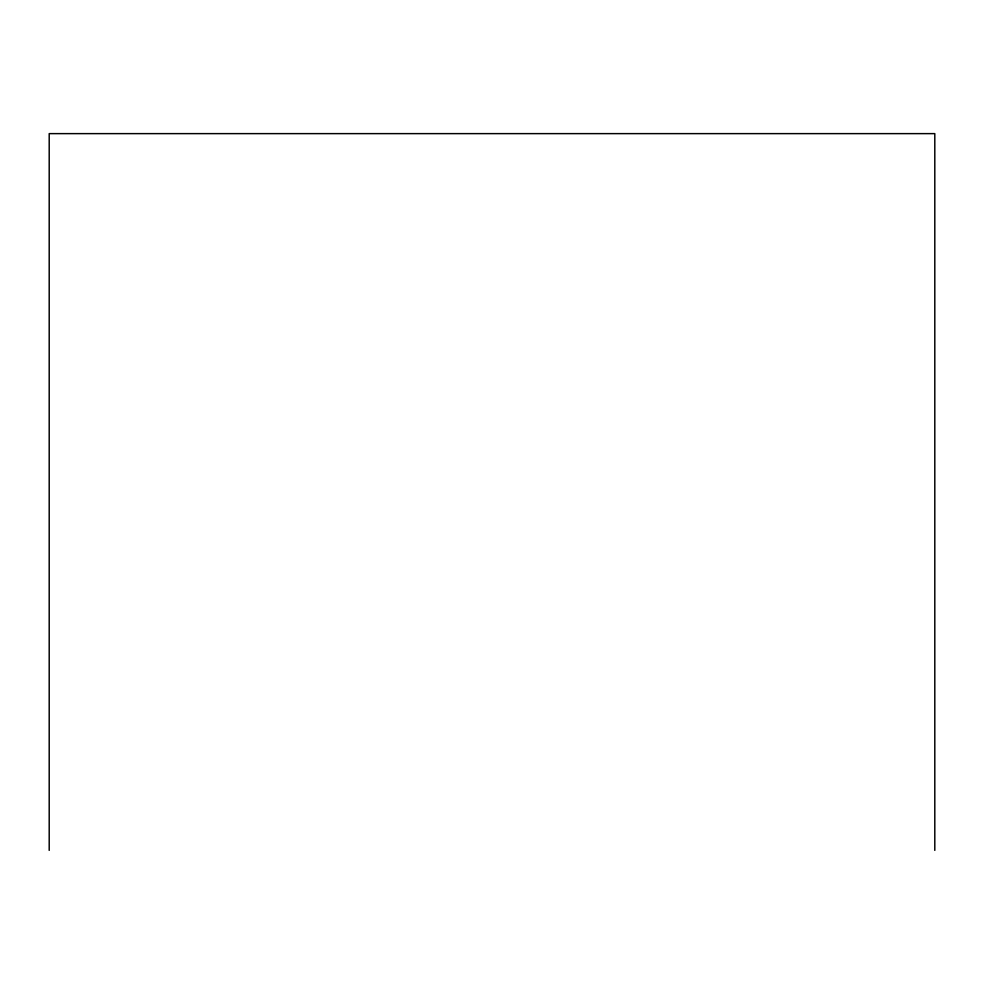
<?xml version="1.0" encoding="UTF-8"?>
<svg xmlns="http://www.w3.org/2000/svg" width="984" height="984" viewBox="0 0 984 984"><rect width="100%" height="100%" fill="white"/><g stroke="black" fill="none" stroke-linecap="round" stroke-linejoin="round"><path stroke-width="1.48" d="M934.8 850.373L934.8 133.627L49.2 133.627L49.2 850.373"/></g></svg>
